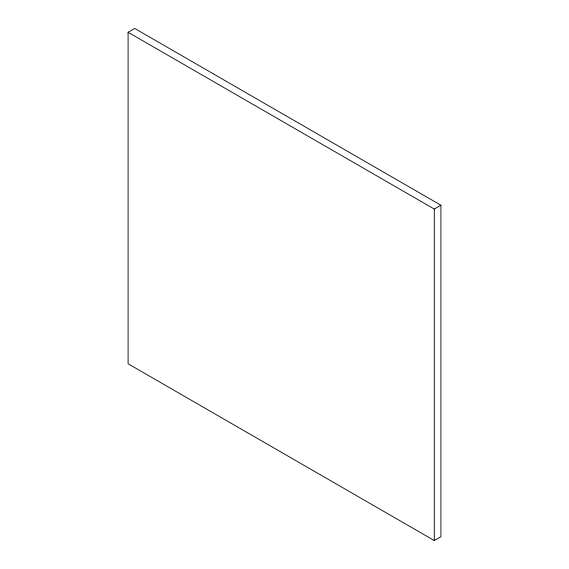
<?xml version="1.0" encoding="UTF-8"?>
<svg xmlns="http://www.w3.org/2000/svg" width="569" height="569" viewBox="0 0 569 569"><rect width="100%" height="100%" fill="white"/><g stroke="black" fill="none" stroke-linecap="round" stroke-linejoin="round"><path stroke-width="0.85" d="M128.089 32.277L134.718 28.45L440.911 205.231L440.911 536.723L434.282 540.55L128.089 363.769L128.089 32.277L434.282 209.058L440.911 205.231M434.282 209.058L434.282 540.55"/></g></svg>
